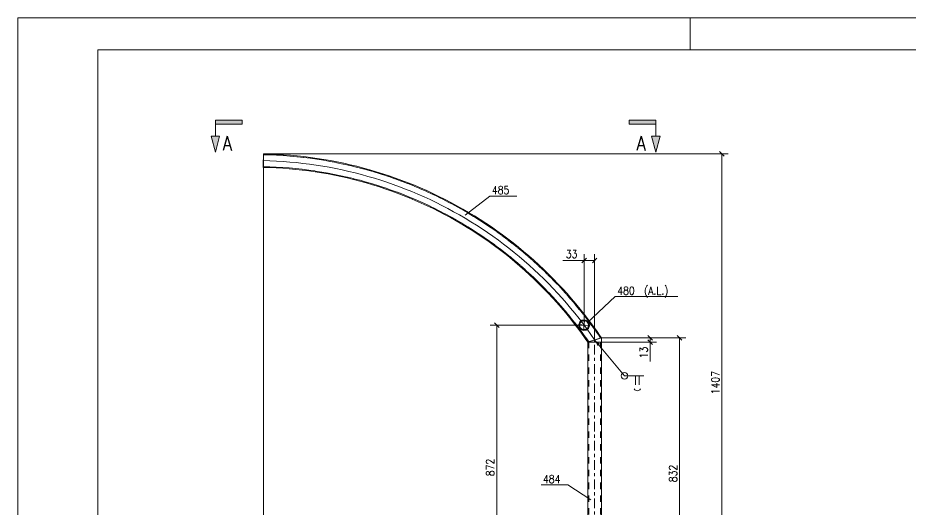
# Model space of a CAD drawing. Header units: millimetres. Extents: x 2 to 846, y 5 to 599.
# Drawn here: x 5 to 283.7, y 445.6 to 599 of the extents above; entities that cross this region are included whole.
import ezdxf

# ---------------------------------------------------------------- set-up
doc = ezdxf.new("R2010")
doc.units = ezdxf.units.MM
for name, pattern in [('XKITLINE00', [0]), ('XKITLINE02', [4, 2, -2]), ('XKITLINE03', [6, 3, -1, 1, -1])]:
    doc.linetypes.add(name, pattern=pattern)
for name, color, linetype, lineweight in [('Corte', 7, 'Continuous', 0), ('Cota', 4, 'Continuous', 0), ('Marca da peça', 2, 'Continuous', 0), ('Objeto gráfico', 3, 'Continuous', 0), ('Outro tipo de objeto', 7, 'Continuous', 0), ('Peça', 2, 'Continuous', 0), ('Solda', 1, 'Continuous', 0)]:
    doc.layers.add(name, color=color, linetype=linetype, lineweight=lineweight)
doc.styles.add('ROMANS', font='ROMANS__.TTF')
doc.styles.add('SIMPLEX', font='SIMPLEX_.TTF')

# ---------------------------------------------------------------- blocks, each defined once
blk = doc.blocks.new('*A2')
at = {"layer": 'Peça', "color": 7, "linetype": 'XKITLINE02', "lineweight": 0}
for p, q in [((187.03, 499.01), (183.32, 497.84)), ((187.14, 499.04), (183.46, 497.89)), ((187.03, 415.87), (187.03, 499.01)), ((187.3, 499.09), (187.14, 499.04)), ((183.22, 497.81), (183.06, 497.76)), ((186.68, 498.9), (183.22, 497.81)), ((183.32, 415.87), (183.32, 497.84))]:
    blk.add_line(p, q, dxfattribs=at)
at = {"layer": 'Peça', "color": 4, "linetype": 'XKITLINE00', "lineweight": 0}
for p, q in [((186.68, 498.9), (187.3, 499.09)), ((187.3, 415.87), (187.3, 499.09)), ((183.06, 497.76), (183.22, 497.81)), ((183.06, 415.87), (183.06, 497.76)), ((183.22, 497.81), (186.68, 498.9)), ((187.3, 415.87), (183.06, 415.87))]:
    blk.add_line(p, q, dxfattribs=at)
at = {"layer": 'Peça', "color": 7, "linetype": 'XKITLINE03', "lineweight": 0}
blk.add_line((185.18, 415.87), (185.18, 498.43), dxfattribs=at)
blk = doc.blocks.new('*A3')
at = {"layer": 'Peça', "color": 7, "linetype": 'XKITLINE02', "lineweight": 0}
for p, q in [((181.19, 504.57), (180.51, 504.03)), ((181.19, 504.57), (180.51, 504.03)), ((182.05, 504.71), (181.19, 504.57)), ((182.05, 504.71), (181.19, 504.57)), ((182.05, 504.71), (182.87, 504.4)), ((182.05, 504.71), (182.87, 504.4)), ((180.51, 504.03), (180.2, 503.21)), ((180.2, 503.21), (180.34, 502.35)), ((180.29, 502.63), (181.13, 501.58)), ((180.34, 502.35), (180.89, 501.67)), ((180.89, 501.67), (180.34, 502.35)), ((180.46, 503.18), (180.73, 503.87)), ((180.58, 502.46), (180.46, 503.18)), ((181.04, 501.89), (180.58, 502.46)), ((180.73, 503.87), (181.3, 504.33)), ((181.73, 501.62), (181.04, 501.89)), ((181.3, 504.33), (182.02, 504.45)), ((182.45, 501.74), (181.73, 501.62)), ((182.02, 504.45), (182.71, 504.18)), ((183.03, 502.2), (182.45, 501.74)), ((183.24, 502.04), (182.56, 501.5)), ((183.24, 502.04), (182.56, 501.5)), ((182.62, 504.49), (183.46, 503.43)), ((182.71, 504.18), (183.17, 503.61)), ((182.87, 504.4), (183.42, 503.72)), ((182.87, 504.4), (183.42, 503.72)), ((183.29, 502.89), (183.03, 502.2)), ((183.17, 503.61), (183.29, 502.89)), ((183.55, 502.86), (183.24, 502.04)), ((183.42, 503.72), (183.55, 502.86)), ((180.89, 501.67), (181.7, 501.36)), ((180.89, 501.67), (181.7, 501.36)), ((182.56, 501.5), (181.7, 501.36)), ((182.56, 501.5), (181.7, 501.36))]:
    blk.add_line(p, q, dxfattribs=at)
for radius, start, end in [(1.57, 331.5, 151.5), (1.57, 151.5, 331.5), (1.42, 24, 204), (1.42, 204, 24)]:
    blk.add_arc((181.88, 503.04), radius, start, end, dxfattribs=at)
blk = doc.blocks.new('*A4')
at = {"layer": 'Peça', "color": 4, "linetype": 'XKITLINE00', "lineweight": 0}
for p, q in [((181.19, 504.57), (180.51, 504.03)), ((182.05, 504.71), (181.19, 504.57)), ((182.05, 504.71), (182.87, 504.4)), ((180.51, 504.03), (180.2, 503.21)), ((180.2, 503.21), (180.34, 502.35)), ((180.34, 502.35), (180.89, 501.67)), ((183.24, 502.04), (182.56, 501.5)), ((183.42, 503.72), (182.87, 504.4)), ((183.24, 502.04), (183.55, 502.86)), ((183.42, 503.72), (183.55, 502.86)), ((180.89, 501.67), (181.7, 501.36)), ((181.7, 501.36), (182.56, 501.5))]:
    blk.add_line(p, q, dxfattribs=at)
at = {"layer": 'Peça', "color": 7, "linetype": 'XKITLINE02', "lineweight": 0}
for p, q in [((181.19, 504.57), (180.51, 504.03)), ((182.05, 504.71), (181.19, 504.57)), ((182.05, 504.71), (182.87, 504.4)), ((180.2, 503.21), (180.2, 503.21)), ((181.13, 501.58), (180.29, 502.63)), ((180.89, 501.67), (180.34, 502.35)), ((180.46, 503.18), (180.73, 503.87)), ((180.58, 502.46), (180.46, 503.18)), ((180.51, 504.03), (180.51, 504.03)), ((181.04, 501.89), (180.58, 502.46)), ((180.73, 503.87), (181.3, 504.33)), ((181.73, 501.62), (181.04, 501.89)), ((181.3, 504.33), (182.02, 504.45)), ((182.45, 501.74), (181.73, 501.62)), ((182.02, 504.45), (182.71, 504.18)), ((183.03, 502.2), (182.45, 501.74)), ((182.56, 501.5), (183.24, 502.04)), ((183.46, 503.43), (182.62, 504.49)), ((182.71, 504.18), (183.17, 503.61)), ((182.87, 504.4), (183.42, 503.72)), ((183.29, 502.89), (183.03, 502.2)), ((183.17, 503.61), (183.29, 502.89)), ((183.32, 502.25), (183.24, 502.04)), ((183.42, 503.72), (183.42, 503.72)), ((183.55, 502.86), (183.55, 502.86)), ((180.89, 501.67), (181.7, 501.36)), ((181.7, 501.36), (182.56, 501.5))]:
    blk.add_line(p, q, dxfattribs=at)
at = {"layer": 'Peça', "color": 4, "linetype": 'XKITLINE00', "lineweight": 0}
for radius, start, end in [(1.57, 16.5, 196.5), (1.57, 196.5, 16.5), (1.42, 144, 324), (1.42, 324, 144)]:
    blk.add_arc((181.88, 503.04), radius, start, end, dxfattribs=at)
blk = doc.blocks.new('*A5')
at = {"layer": 'Peça', "color": 4, "linetype": 'XKITLINE00', "lineweight": 0}
for p, q in [((81.65, 552.91), (81.72, 556.52)), ((81.72, 556.52), (83.82, 556.47)), ((83.82, 556.47), (85.93, 556.37)), ((85.93, 556.37), (88.03, 556.25)), ((88.03, 556.25), (90.13, 556.09)), ((90.13, 556.09), (92.23, 555.9)), ((92.23, 555.9), (94.32, 555.67)), ((94.32, 555.67), (96.41, 555.41)), ((96.41, 555.41), (98.5, 555.11)), ((98.5, 555.11), (100.58, 554.78)), ((100.58, 554.78), (102.65, 554.42)), ((81.64, 552.29), (81.65, 552.91)), ((81.64, 552.29), (83.67, 552.23)), ((83.67, 552.23), (85.71, 552.14)), ((85.71, 552.14), (87.74, 552.02)), ((87.74, 552.02), (89.77, 551.86)), ((102.65, 554.42), (104.72, 554.03)), ((104.72, 554.03), (106.78, 553.6)), ((106.78, 553.6), (108.84, 553.13)), ((108.84, 553.13), (110.88, 552.64)), ((110.88, 552.64), (112.92, 552.11)), ((112.92, 552.11), (114.95, 551.55)), ((89.77, 551.86), (91.8, 551.68)), ((91.8, 551.68), (93.83, 551.46)), ((93.83, 551.46), (95.85, 551.2)), ((95.85, 551.2), (97.87, 550.92)), ((97.87, 550.92), (99.88, 550.6)), ((99.88, 550.6), (101.89, 550.25)), ((101.89, 550.25), (103.89, 549.87)), ((103.89, 549.87), (105.88, 549.45)), ((105.88, 549.45), (107.87, 549.01)), ((114.95, 551.55), (116.97, 550.96)), ((116.97, 550.96), (118.98, 550.33)), ((118.98, 550.33), (120.98, 549.67)), ((120.98, 549.67), (122.97, 548.98)), ((107.87, 549.01), (109.85, 548.53)), ((109.85, 548.53), (111.82, 548.01)), ((111.82, 548.01), (113.79, 547.47)), ((113.79, 547.47), (115.74, 546.9)), ((115.74, 546.9), (117.69, 546.29)), ((122.97, 548.98), (124.95, 548.26)), ((124.95, 548.26), (126.92, 547.5)), ((126.92, 547.5), (128.87, 546.71)), ((128.87, 546.71), (130.81, 545.9)), ((117.69, 546.29), (119.62, 545.65)), ((119.62, 545.65), (121.55, 544.98)), ((121.55, 544.98), (123.46, 544.29)), ((123.46, 544.29), (125.36, 543.55)), ((125.36, 543.55), (127.25, 542.79)), ((130.81, 545.9), (132.74, 545.05)), ((132.74, 545.05), (134.65, 544.17)), ((134.65, 544.17), (136.55, 543.26)), ((127.25, 542.79), (129.13, 542)), ((129.13, 542), (131, 541.18)), ((131, 541.18), (132.85, 540.33)), ((136.55, 543.26), (138.43, 542.31)), ((138.43, 542.31), (140.3, 541.34)), ((140.3, 541.34), (142.16, 540.34)), ((132.85, 540.33), (134.69, 539.45)), ((134.69, 539.45), (136.51, 538.54)), ((136.51, 538.54), (138.32, 537.6)), ((142.16, 540.34), (143.99, 539.31)), ((143.99, 539.31), (145.81, 538.25)), ((145.81, 538.25), (147.61, 537.16)), ((138.32, 537.6), (140.11, 536.63)), ((140.11, 536.63), (141.88, 535.63)), ((141.88, 535.63), (143.64, 534.6)), ((147.61, 537.16), (149.4, 536.04)), ((149.4, 536.04), (151.16, 534.89)), ((143.64, 534.6), (145.39, 533.55)), ((145.39, 533.55), (147.11, 532.46)), ((147.11, 532.46), (148.82, 531.35)), ((151.16, 534.89), (152.91, 533.71)), ((152.91, 533.71), (154.64, 532.51)), ((154.64, 532.51), (156.34, 531.28)), ((148.82, 531.35), (150.51, 530.22)), ((150.51, 530.22), (152.18, 529.05)), ((156.34, 531.28), (158.03, 530.02)), ((158.03, 530.02), (159.7, 528.73)), ((152.18, 529.05), (153.84, 527.86)), ((153.84, 527.86), (155.47, 526.64)), ((159.7, 528.73), (161.35, 527.42)), ((161.35, 527.42), (162.97, 526.08)), ((155.47, 526.64), (157.08, 525.39)), ((157.08, 525.39), (158.67, 524.12)), ((158.67, 524.12), (160.25, 522.83)), ((162.97, 526.08), (164.57, 524.71)), ((164.57, 524.71), (166.15, 523.32)), ((160.25, 522.83), (161.8, 521.51)), ((161.8, 521.51), (163.33, 520.16)), ((166.15, 523.32), (167.71, 521.9)), ((167.71, 521.9), (169.25, 520.46)), ((163.33, 520.16), (164.83, 518.79)), ((164.83, 518.79), (166.32, 517.39)), ((169.25, 520.46), (170.76, 518.99)), ((172.25, 517.5), (170.76, 518.99)), ((166.32, 517.39), (167.78, 515.97)), ((169.22, 514.53), (167.78, 515.97)), ((173.71, 515.99), (172.25, 517.5)), ((175.15, 514.45), (173.71, 515.99)), ((169.22, 514.53), (170.64, 513.07)), ((170.64, 513.07), (172.03, 511.58)), ((176.56, 512.89), (175.15, 514.45)), ((177.95, 511.3), (176.56, 512.89)), ((173.4, 510.07), (172.03, 511.58)), ((179.31, 509.7), (177.95, 511.3)), ((174.74, 508.54), (173.4, 510.07)), ((176.06, 506.98), (174.74, 508.54)), ((180.65, 508.07), (179.31, 509.7)), ((181.96, 506.42), (180.65, 508.07)), ((177.35, 505.41), (176.06, 506.98)), ((178.62, 503.81), (177.35, 505.41)), ((183.24, 504.75), (181.96, 506.42)), ((183.24, 504.75), (184.5, 503.06)), ((179.86, 502.2), (178.62, 503.81)), ((181.07, 500.56), (179.86, 502.2)), ((184.5, 503.06), (185.73, 501.35)), ((182.26, 498.9), (181.07, 500.56)), ((186.93, 499.62), (185.73, 501.35)), ((187.29, 499.09), (186.93, 499.62)), ((183.06, 497.76), (182.26, 498.9)), ((183.68, 497.96), (183.06, 497.76)), ((183.68, 497.96), (184.37, 498.17)), ((185.18, 498.43), (184.37, 498.17)), ((185.98, 498.68), (185.18, 498.43))]:
    blk.add_line(p, q, dxfattribs=at)
at = {"layer": 'Peça', "color": 7, "linetype": 'XKITLINE02', "lineweight": 0}
for p, q in [((81.71, 556.26), (83.81, 556.2)), ((83.81, 556.2), (85.91, 556.11)), ((85.91, 556.11), (88.01, 555.98)), ((88.01, 555.98), (90.11, 555.83)), ((90.11, 555.83), (92.2, 555.63)), ((92.2, 555.63), (94.29, 555.4)), ((94.29, 555.4), (96.38, 555.14)), ((96.38, 555.14), (98.46, 554.85)), ((98.46, 554.85), (100.53, 554.52)), ((83.68, 552.49), (81.64, 552.55)), ((85.72, 552.41), (83.68, 552.49)), ((85.72, 552.41), (87.76, 552.28)), ((87.76, 552.28), (89.8, 552.13)), ((89.8, 552.13), (91.83, 551.94)), ((91.83, 551.94), (93.86, 551.72)), ((100.53, 554.52), (102.6, 554.16)), ((102.6, 554.16), (104.67, 553.77)), ((104.67, 553.77), (106.72, 553.34)), ((106.72, 553.34), (108.78, 552.88)), ((108.78, 552.88), (110.82, 552.38)), ((110.82, 552.38), (112.85, 551.85)), ((93.86, 551.72), (95.89, 551.47)), ((95.89, 551.47), (97.91, 551.18)), ((97.91, 551.18), (99.92, 550.86)), ((99.92, 550.86), (101.94, 550.51)), ((101.94, 550.51), (103.94, 550.13)), ((103.94, 550.13), (105.94, 549.71)), ((105.94, 549.71), (107.93, 549.26)), ((107.93, 549.26), (109.92, 548.78)), ((112.85, 551.85), (114.88, 551.29)), ((114.88, 551.29), (116.89, 550.7)), ((116.89, 550.7), (118.9, 550.08)), ((118.9, 550.08), (120.9, 549.42)), ((120.9, 549.42), (122.88, 548.73)), ((109.92, 548.78), (111.89, 548.27)), ((111.89, 548.27), (113.86, 547.73)), ((113.86, 547.73), (115.82, 547.15)), ((115.82, 547.15), (117.77, 546.54)), ((117.77, 546.54), (119.71, 545.9)), ((122.88, 548.73), (124.86, 548.01)), ((124.86, 548.01), (126.82, 547.25)), ((126.82, 547.25), (128.77, 546.47)), ((128.77, 546.47), (130.71, 545.65)), ((119.71, 545.9), (121.64, 545.23)), ((121.64, 545.23), (123.56, 544.53)), ((123.56, 544.53), (125.46, 543.8)), ((125.46, 543.8), (127.36, 543.04)), ((130.71, 545.65), (132.63, 544.81)), ((132.63, 544.81), (134.54, 543.93)), ((134.54, 543.93), (136.43, 543.02)), ((127.36, 543.04), (129.24, 542.25)), ((129.24, 542.25), (131.11, 541.42)), ((131.11, 541.42), (132.96, 540.57)), ((136.43, 543.02), (138.31, 542.08)), ((138.31, 542.08), (140.18, 541.11)), ((140.18, 541.11), (142.03, 540.11)), ((132.96, 540.57), (134.8, 539.69)), ((134.8, 539.69), (136.63, 538.77)), ((136.63, 538.77), (138.44, 537.83)), ((142.03, 540.11), (143.86, 539.08)), ((143.86, 539.08), (145.67, 538.02)), ((145.67, 538.02), (147.47, 536.93)), ((138.44, 537.83), (140.24, 536.86)), ((140.24, 536.86), (142.02, 535.86)), ((142.02, 535.86), (143.78, 534.83)), ((147.47, 536.93), (149.25, 535.81)), ((149.25, 535.81), (151.02, 534.67)), ((143.78, 534.83), (145.53, 533.77)), ((145.53, 533.77), (147.26, 532.69)), ((147.26, 532.69), (148.97, 531.57)), ((151.02, 534.67), (152.76, 533.49)), ((152.76, 533.49), (154.48, 532.29)), ((148.97, 531.57), (150.66, 530.43)), ((150.66, 530.43), (152.34, 529.27)), ((154.48, 532.29), (156.19, 531.06)), ((156.19, 531.06), (157.87, 529.81)), ((157.87, 529.81), (159.54, 528.52)), ((152.34, 529.27), (153.99, 528.07)), ((153.99, 528.07), (155.63, 526.85)), ((155.63, 526.85), (157.25, 525.6)), ((159.54, 528.52), (161.18, 527.21)), ((161.18, 527.21), (162.8, 525.87)), ((157.25, 525.6), (158.84, 524.33)), ((158.84, 524.33), (160.42, 523.03)), ((162.8, 525.87), (164.4, 524.51)), ((164.4, 524.51), (165.98, 523.12)), ((160.42, 523.03), (161.97, 521.71)), ((161.97, 521.71), (163.5, 520.36)), ((165.98, 523.12), (167.53, 521.71)), ((167.53, 521.71), (169.06, 520.27)), ((163.5, 520.36), (165.01, 518.98)), ((165.01, 518.98), (166.5, 517.58)), ((169.06, 520.27), (170.57, 518.8)), ((170.57, 518.8), (172.06, 517.32)), ((166.5, 517.58), (167.97, 516.16)), ((167.97, 516.16), (169.41, 514.72)), ((172.06, 517.32), (173.52, 515.8)), ((173.52, 515.8), (174.95, 514.27)), ((169.41, 514.72), (170.83, 513.25)), ((170.83, 513.25), (172.22, 511.76)), ((174.95, 514.27), (176.36, 512.71)), ((172.22, 511.76), (173.59, 510.24)), ((173.59, 510.24), (174.94, 508.71)), ((176.36, 512.71), (177.75, 511.13)), ((177.75, 511.13), (179.11, 509.53)), ((174.94, 508.71), (176.26, 507.15)), ((179.11, 509.53), (180.44, 507.9)), ((180.44, 507.9), (181.75, 506.26)), ((176.26, 507.15), (177.56, 505.57)), ((177.56, 505.57), (178.83, 503.97)), ((181.75, 506.26), (183.03, 504.59)), ((183.03, 504.59), (184.28, 502.9)), ((178.83, 503.97), (180.07, 502.36)), ((180.07, 502.36), (181.29, 500.72)), ((184.28, 502.9), (185.51, 501.2)), ((181.29, 500.72), (182.48, 499.06)), ((183.32, 497.84), (182.48, 499.06)), ((185.51, 501.2), (186.71, 499.47)), ((187.29, 499.09), (185.88, 498.65)), ((185.88, 498.65), (187.02, 499)), ((187.12, 499.04), (185.98, 498.68)), ((187.02, 499), (186.71, 499.47)), ((187.02, 499), (186.88, 498.96)), ((187.29, 499.09), (187.12, 499.04)), ((183.06, 497.76), (183.22, 497.81)), ((183.22, 497.81), (184.24, 498.13)), ((184.47, 498.2), (183.32, 497.84)), ((183.32, 497.84), (183.46, 497.89)), ((183.46, 497.89), (183.68, 497.96)), ((184.36, 498.17), (185.18, 498.43)), ((185.98, 498.68), (185.03, 498.38))]:
    blk.add_line(p, q, dxfattribs=at)
at = {"layer": 'Peça', "color": 7, "linetype": 'XKITLINE03', "lineweight": 0}
for p, q in [((83.75, 554.35), (81.68, 554.41)), ((85.82, 554.26), (83.75, 554.35)), ((87.89, 554.13), (85.82, 554.26)), ((89.95, 553.98), (87.89, 554.13)), ((92.01, 553.79), (89.95, 553.98)), ((94.07, 553.56), (92.01, 553.79)), ((96.13, 553.31), (94.07, 553.56)), ((98.18, 553.02), (96.13, 553.31)), ((100.23, 552.69), (98.18, 553.02)), ((102.27, 552.34), (100.23, 552.69)), ((104.3, 551.95), (102.27, 552.34)), ((106.33, 551.52), (104.3, 551.95)), ((108.35, 551.07), (106.33, 551.52)), ((110.37, 550.58), (108.35, 551.07)), ((112.37, 550.06), (110.37, 550.58)), ((114.37, 549.51), (112.37, 550.06)), ((116.36, 548.93), (114.37, 549.51)), ((118.34, 548.31), (116.36, 548.93)), ((120.3, 547.66), (118.34, 548.31)), ((122.26, 546.98), (120.3, 547.66)), ((124.21, 546.27), (122.26, 546.98)), ((126.14, 545.53), (124.21, 546.27)), ((128.06, 544.75), (126.14, 545.53)), ((129.97, 543.95), (128.06, 544.75)), ((131.87, 543.11), (129.97, 543.95)), ((133.75, 542.25), (131.87, 543.11)), ((135.62, 541.35), (133.75, 542.25)), ((137.47, 540.43), (135.62, 541.35)), ((139.31, 539.47), (137.47, 540.43)), ((141.13, 538.48), (139.31, 539.47)), ((142.94, 537.47), (141.13, 538.48)), ((144.73, 536.42), (142.94, 537.47)), ((146.5, 535.35), (144.73, 536.42)), ((148.25, 534.25), (146.5, 535.35)), ((149.99, 533.12), (148.25, 534.25)), ((151.71, 531.96), (149.99, 533.12)), ((153.41, 530.78), (151.71, 531.96)), ((155.09, 529.57), (153.41, 530.78)), ((156.75, 528.33), (155.09, 529.57)), ((158.39, 527.06), (156.75, 528.33)), ((160.01, 525.77), (158.39, 527.06)), ((161.61, 524.45), (160.01, 525.77)), ((163.19, 523.11), (161.61, 524.45)), ((164.74, 521.74), (163.19, 523.11)), ((166.27, 520.34), (164.74, 521.74)), ((167.78, 518.93), (166.27, 520.34)), ((169.27, 517.48), (167.78, 518.93)), ((170.73, 516.02), (169.27, 517.48)), ((172.17, 514.53), (170.73, 516.02)), ((173.59, 513.01), (172.17, 514.53)), ((174.98, 511.48), (173.59, 513.01)), ((176.34, 509.92), (174.98, 511.48)), ((177.68, 508.34), (176.34, 509.92)), ((179, 506.74), (177.68, 508.34)), ((180.29, 505.12), (179, 506.74)), ((181.55, 503.47), (180.29, 505.12)), ((182.79, 501.81), (181.55, 503.47)), ((183.99, 500.13), (182.79, 501.81)), ((185.18, 498.43), (183.99, 500.13))]:
    blk.add_line(p, q, dxfattribs=at)
blk = doc.blocks.new('*A46')
at = {"layer": 'Objeto gráfico', "color": 7, "linetype": 'XKITLINE03', "lineweight": 0}
blk.add_line((180.2, 503.21), (183.55, 502.86), dxfattribs=at)
blk = doc.blocks.new('*A47')
at = {"layer": 'Objeto gráfico', "color": 7, "linetype": 'XKITLINE03', "lineweight": 0}
blk.add_line((181.7, 501.36), (182.05, 504.71), dxfattribs=at)
blk = doc.blocks.new('*A62')
at = {"layer": 'Cota', "color": 7, "linetype": 'XKITLINE00', "lineweight": 0}
for p, q in [((187.3, 499.09), (213.71, 499.09)), ((211, 499.8), (212.42, 498.38)), ((211.71, 415.87), (211.71, 499.09)), ((185.18, 415.87), (213.71, 415.87)), ((211, 416.58), (212.42, 415.17))]:
    blk.add_line(p, q, dxfattribs=at)
at = {"layer": 'Cota', "color": 3}
for p in [(211.71, 499.09), (211.71, 415.87)]:
    blk.add_point(p, dxfattribs=at)
at = {"layer": 'Cota', "color": 3, "style": 'SIMPLEX', "width": 0.85}
blk.add_text('832', height=2.5, rotation=90.0002, dxfattribs=at).set_placement((210.91, 454))
blk = doc.blocks.new('*A63')
at = {"layer": 'Cota', "color": 7, "linetype": 'XKITLINE00', "lineweight": 0}
for p, q in [((181.88, 503.04), (152.56, 503.04)), ((153.91, 503.74), (155.32, 502.33)), ((154.61, 415.87), (154.61, 503.04)), ((187.3, 415.87), (152.56, 415.87)), ((153.91, 416.58), (155.32, 415.17))]:
    blk.add_line(p, q, dxfattribs=at)
at = {"layer": 'Cota', "color": 3}
for p in [(154.61, 503.04), (154.61, 415.87)]:
    blk.add_point(p, dxfattribs=at)
at = {"layer": 'Cota', "color": 3, "style": 'ROMANS', "width": 0.85}
blk.add_text('872', height=2.5, rotation=90.0002, dxfattribs=at).set_placement((153.81, 455.88))
blk = doc.blocks.new('*A64')
at = {"layer": 'Cota', "color": 7, "linetype": 'XKITLINE00', "lineweight": 0}
for p, q in [((181.88, 503.04), (181.88, 525.25)), ((185.18, 498.43), (185.18, 525.25)), ((181.88, 523.2), (175.23, 523.2)), ((181.88, 523.2), (175.23, 523.2)), ((182.58, 523.91), (181.17, 522.5)), ((181.88, 523.2), (185.18, 523.2)), ((185.88, 523.91), (184.47, 522.5))]:
    blk.add_line(p, q, dxfattribs=at)
at = {"layer": 'Cota', "color": 3}
for p in [(181.88, 523.2), (185.18, 523.2)]:
    blk.add_point(p, dxfattribs=at)
at = {"layer": 'Cota', "color": 3, "style": 'ROMANS', "width": 0.85}
blk.add_text('33', height=2.5, dxfattribs=at).set_placement((176.17, 524))
blk = doc.blocks.new('*A65')
at = {"layer": 'Cota', "color": 7, "linetype": 'XKITLINE00', "lineweight": 0}
for p, q in [((81.72, 556.52), (226.93, 556.52)), ((224.22, 557.23), (225.64, 555.82)), ((224.93, 415.87), (224.93, 556.52)), ((187.3, 415.87), (226.93, 415.87)), ((224.22, 416.58), (225.64, 415.17))]:
    blk.add_line(p, q, dxfattribs=at)
at = {"layer": 'Cota', "color": 3}
for p in [(224.93, 556.52), (224.93, 415.87)]:
    blk.add_point(p, dxfattribs=at)
at = {"layer": 'Cota', "color": 3, "style": 'ROMANS', "width": 0.85}
blk.add_text('1407', height=2.5, rotation=90.0002, dxfattribs=at).set_placement((224.13, 481.43))
blk = doc.blocks.new('*A70')
at = {"layer": 'Cota', "color": 7, "linetype": 'XKITLINE00', "lineweight": 0}
for p, q in [((81.72, 556.52), (81.72, 384.78)), ((187.3, 415.87), (187.3, 393.6)), ((187.3, 390.1), (187.3, 376.77)), ((188, 379.48), (186.59, 378.06)), ((81.33, 378.38), (81.01, 378.06)), ((81.72, 378.38), (81.72, 376.77)), ((86.33, 378.77), (187.3, 378.77))]:
    blk.add_line(p, q, dxfattribs=at)
at = {"layer": 'Cota', "color": 3}
for p in [(81.72, 378.77), (187.3, 378.77)]:
    blk.add_point(p, dxfattribs=at)
at = {"layer": 'Cota', "color": 3, "style": 'SIMPLEX', "width": 0.85}
blk.add_text('1056', height=2.5, dxfattribs=at).set_placement((130.1, 379.57))
blk = doc.blocks.new('*A71')
at = {"layer": 'Cota', "color": 7, "linetype": 'XKITLINE00', "lineweight": 0}
for p, q in [((187.3, 499.09), (204.54, 499.09)), ((201.83, 499.8), (203.24, 498.38)), ((202.54, 497.76), (202.54, 499.09)), ((183.06, 497.76), (204.54, 497.76)), ((201.83, 498.47), (203.24, 497.05)), ((202.54, 497.76), (202.54, 491.71)), ((202.54, 497.76), (202.54, 491.71))]:
    blk.add_line(p, q, dxfattribs=at)
at = {"layer": 'Cota', "color": 3}
for p in [(202.54, 499.09), (202.54, 497.76)]:
    blk.add_point(p, dxfattribs=at)
at = {"layer": 'Cota', "color": 3, "style": 'SIMPLEX', "width": 0.85}
blk.add_text('13', height=2.5, rotation=90.0002, dxfattribs=at).set_placement((201.74, 492.65))
blk = doc.blocks.new('*A72')
at = {"layer": 'Corte'}
for points in [[(66.69, 565.85), (66.69, 567.1), (75.02, 567.1)], [(75.02, 565.85), (66.69, 565.85), (75.02, 567.1)], [(195.99, 565.85), (195.99, 567.1), (204.32, 567.1)], [(204.32, 565.85), (195.99, 565.85), (204.32, 567.1)], [(66.69, 557.1), (65.35, 562.1), (68.02, 562.1)], [(204.32, 557.1), (202.98, 562.1), (205.66, 562.1)]]:
    blk.add_hatch(color=6, dxfattribs=at).paths.add_polyline_path(points, flags=17)
at = {"layer": 'Corte', "color": 6, "linetype": 'XKITLINE00', "lineweight": 0}
for p, q in [((66.69, 567.1), (75.02, 567.1)), ((66.69, 567.1), (66.69, 562.1)), ((75.02, 565.85), (66.69, 565.85)), ((75.02, 567.1), (75.02, 565.85)), ((204.32, 567.1), (195.99, 567.1)), ((195.99, 567.1), (195.99, 565.85)), ((195.99, 565.85), (204.32, 565.85)), ((204.32, 567.1), (204.32, 562.1)), ((65.35, 562.1), (68.02, 562.1)), ((66.69, 557.1), (65.35, 562.1)), ((66.69, 557.1), (68.02, 562.1)), ((205.66, 562.1), (202.98, 562.1)), ((204.32, 557.1), (202.98, 562.1)), ((204.32, 557.1), (205.66, 562.1))]:
    blk.add_line(p, q, dxfattribs=at)
at = {"layer": 'Corte', "color": 4, "style": 'ROMANS', "width": 0.85}
for p in [(68.94, 557.6), (198.19, 557.6)]:
    blk.add_text('A', height=4.5, dxfattribs=at).set_placement(p)
blk = doc.blocks.new('*A74')
at = {"layer": 'Solda'}
blk.add_hatch(color=7, dxfattribs=at).paths.add_polyline_path([(185.18, 498.43), (186.84, 497.21), (186.07, 496.57)], flags=17)
at = {"layer": 'Solda', "color": 7, "linetype": 'XKITLINE00', "lineweight": 0}
for p, q in [((185.18, 498.43), (194.49, 487.23)), ((194.49, 487.23), (200.49, 487.23))]:
    blk.add_line(p, q, dxfattribs=at)
at = {"layer": 'Solda', "color": 3, "linetype": 'XKITLINE00', "lineweight": 0}
for p, q in [((197.92, 487.23), (197.92, 484.38)), ((199.06, 487.23), (199.06, 484.38))]:
    blk.add_line(p, q, dxfattribs=at)
for centre, radius, start, end in [((194.49, 487.23), 1, 90, 270), ((194.49, 487.23), 1, 270, 90), ((198.49, 483.71), 1.16, 210.5102, 329.4898)]:
    blk.add_arc(centre, radius, start, end, dxfattribs=at)
blk = doc.blocks.new('*A76')
at = {"layer": 'Marca da peça', "color": 7, "linetype": 'XKITLINE00', "lineweight": 0}
for p in [(168.42, 453.14), (183.94, 448.53)]:
    blk.add_line(p, (176.78, 453.14), dxfattribs=at)
at = {"layer": 'Marca da peça', "color": 4, "style": 'ROMANS', "width": 0.85}
blk.add_text('484', height=2.5, dxfattribs=at).set_placement((169.02, 453.74))
blk = doc.blocks.new('*A77')
at = {"layer": 'Marca da peça', "color": 7, "linetype": 'XKITLINE00', "lineweight": 0}
for p, q in [((182.85, 503.77), (191.63, 511.95)), ((191.63, 511.95), (211.12, 511.95))]:
    blk.add_line(p, q, dxfattribs=at)
at = {"layer": 'Marca da peça', "color": 4, "style": 'ROMANS', "width": 0.85}
for s, p in [('480', (192.23, 512.55)), ('(A.L.)', (200.64, 512.55))]:
    blk.add_text(s, height=2.5, dxfattribs=at).set_placement(p)
blk = doc.blocks.new('*A78')
at = {"layer": 'Marca da peça', "color": 7, "linetype": 'XKITLINE00', "lineweight": 0}
for p, q in [((144.69, 537.44), (152.47, 543.37)), ((152.47, 543.37), (160.82, 543.37))]:
    blk.add_line(p, q, dxfattribs=at)
at = {"layer": 'Marca da peça', "color": 4, "style": 'ROMANS', "width": 0.85}
blk.add_text('485', height=2.5, dxfattribs=at).set_placement((153.07, 543.97))

msp = doc.modelspace()

# ---------------------------------------------------------------- linework, layer by layer
at = {"layer": 'Outro tipo de objeto', "color": 7, "linetype": 'XKITLINE00', "lineweight": 0}
for p, q in [((5, 599), (846, 599)), ((5.04, 599), (5.04, 5.04))]:
    msp.add_line(p, q, dxfattribs=at)
at = {"layer": 'Outro tipo de objeto', "color": 2, "linetype": 'XKITLINE00', "lineweight": 0}
msp.add_line((215, 599), (215, 589), dxfattribs=at)
at = {"layer": 'Outro tipo de objeto', "color": 6, "linetype": 'XKITLINE00', "lineweight": 0}
for q in [(30, 15), (836, 589)]:
    msp.add_line((30, 589), q, dxfattribs=at)

# ---------------------------------------------------------------- block references
at = {"lineweight": 0}
for name in ['*A70', '*A5', '*A65', '*A78', '*A64', '*A77', '*A3', '*A4', '*A47', '*A63', '*A46', '*A71', '*A2', '*A62', '*A74', '*A76']:
    msp.add_blockref(name, (0, 0), dxfattribs=at)
at = {"layer": 'Corte', "lineweight": 0}
msp.add_blockref('*A72', (0, 0), dxfattribs=at)

doc.saveas('drawing.dxf')
